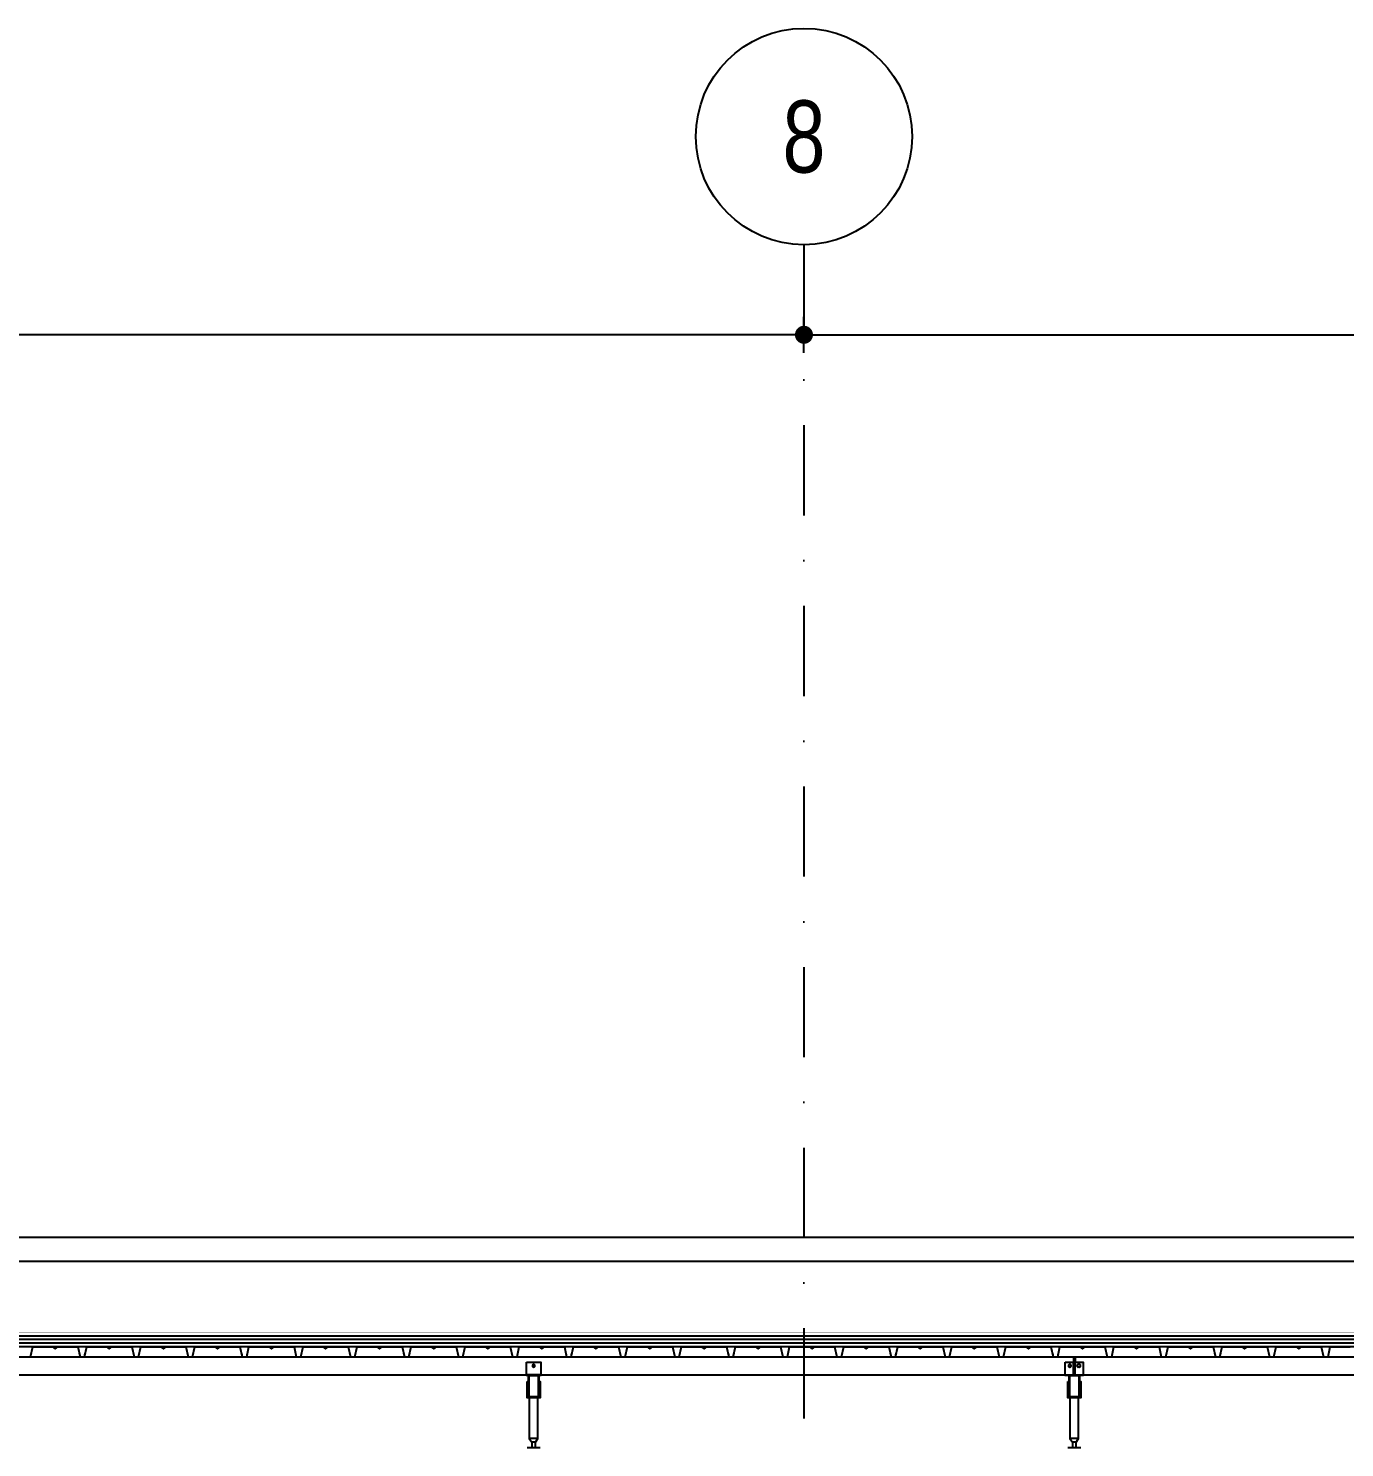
# Model space of a CAD drawing. Header units: centimetres. Extents: x 26569 to 160723, y -3143 to 14565.
# Drawn here: x 37411.6 to 37776.7, y 6345.9 to 6739.6 of the extents above; entities that cross this region are included whole.
import ezdxf
from ezdxf.enums import TextEntityAlignment as Align

# ---------------------------------------------------------------- set-up
doc = ezdxf.new("R2010")
doc.units = ezdxf.units.CM
doc.header["$LTSCALE"] = 100
doc.linetypes.add('DASHDOT2', pattern=[0.5, 0.25, -0.125, 0, -0.125])
doc.linetypes.add('HIDDEN', pattern=[9.525, 6.35, -3.175])
for name, color, linetype in [('A-ANNO-DIMS', 187, 'Continuous'), ('A-ANNO-GRID', 155, 'DASHDOT2'), ('A-ELEV-02', 253, 'Continuous'), ('A-ELEV-04', 250, 'Continuous'), ('A-WALL-INSL', 249, 'Continuous'), ('A-WALL-SNWPNL', 200, 'Continuous'), ('S-STEL', 3, 'Continuous')]:
    doc.layers.add(name, color=color, linetype=linetype)
doc.styles.add('Fields_100', font='act_simplex.shx', dxfattribs={"width": 0.8, "height": 20})
doc.linetypes.add('BATTING', pattern='A,0.00254,-2.54,[134,ltypeshp.shx,S=2.54,R=0,X=-2.54,Y=0],-5.08,[134,ltypeshp.shx,S=2.54,R=180,X=2.54,Y=0],-2.54', length=10.16254)
doc.dimstyles.new('FIELDS_100', dxfattribs={"dimscale": 0, "dimtxt": 20, "dimasz": 5, "dimexe": 5, "dimexo": 5, "dimgap": 5, "dimtad": 0, "dimdec": 0, "dimzin": 0, "dimdsep": 46, "dimtxsty": 'Fields_100', "dimblk": 'DOT', "dimcen": 0.09, "dimclrt": 50, "dimadec": 0, "dimazin": 0, "dimtfac": 1, "dimtdec": 0, "dimtix": 1, "dimtofl": 0, "dimtmove": 1, "dimatfit": 3, "dimfxl": 5, "dimfxlon": 1, "dimtolj": 1, "dimtzin": 0, "dimarcsym": 0})

# ---------------------------------------------------------------- blocks, each defined once
blk = doc.blocks.new('_Dot')
at = {"color": 0, "linetype": 'ByBlock', "lineweight": -2}
blk.add_line((-0.5, 0), (-1, 0), dxfattribs=at)
at = {"color": 0, "linetype": 'ByBlock', "const_width": 0.5}
blk.add_lwpolyline([(-0.25, 0, 1), (0.25, 0, 1)], format="xyb", close=True, dxfattribs=at)
blk = doc.blocks.new('*D695')
at = {"layer": 'A-ANNO-DIMS', "color": 0, "lineweight": -2, "transparency": 16777216}
for p, q in [((36726.73, 6649.56), (36726.73, 6659.56)), ((37626.73, 6649.56), (37626.73, 6659.56)), ((36731.73, 6654.56), (37145.07, 6654.56)), ((37621.73, 6654.56), (37208.4, 6654.56))]:
    blk.add_line(p, q, dxfattribs=at)
at = {"layer": 'DEFPOINTS', "color": 0, "transparency": 16777216}
for p in [(37626.73, 6654.56), (36726.73, 6232.06), (37626.73, 6232.06)]:
    blk.add_point(p, dxfattribs=at)
at = {"layer": 'A-ANNO-DIMS', "color": 0, "lineweight": -2, "transparency": 16777216, "xscale": 5, "yscale": 5, "zscale": 5, "rotation": 180}
blk.add_blockref('_Dot', (36726.73, 6654.56), dxfattribs=at)
at = {"layer": 'A-ANNO-DIMS', "color": 0, "lineweight": -2, "transparency": 16777216, "xscale": 5, "yscale": 5, "zscale": 5}
blk.add_blockref('_Dot', (37626.73, 6654.56), dxfattribs=at)
at = {"layer": 'A-ANNO-DIMS', "color": 50, "transparency": 16777216, "insert": (37176.73, 6654.56), "char_height": 20, "attachment_point": 5, "style": 'Fields_100'}
blk.add_mtext('\\A1;1800', dxfattribs=at)
blk = doc.blocks.new('*D696')
at = {"layer": 'A-ANNO-DIMS', "color": 0, "lineweight": -2, "transparency": 16777216}
for p, q in [((37626.73, 6649.56), (37626.73, 6659.56)), ((38526.73, 6649.56), (38526.73, 6659.56)), ((37631.73, 6654.56), (38045.07, 6654.56)), ((38521.73, 6654.56), (38108.4, 6654.56))]:
    blk.add_line(p, q, dxfattribs=at)
at = {"layer": 'DEFPOINTS', "color": 0, "transparency": 16777216}
for p in [(38526.73, 6654.56), (37626.73, 6232.06), (38526.73, 6232.06)]:
    blk.add_point(p, dxfattribs=at)
at = {"layer": 'A-ANNO-DIMS', "color": 0, "lineweight": -2, "transparency": 16777216, "xscale": 5, "yscale": 5, "zscale": 5, "rotation": 180}
blk.add_blockref('_Dot', (37626.73, 6654.56), dxfattribs=at)
at = {"layer": 'A-ANNO-DIMS', "color": 0, "lineweight": -2, "transparency": 16777216, "xscale": 5, "yscale": 5, "zscale": 5}
blk.add_blockref('_Dot', (38526.73, 6654.56), dxfattribs=at)
at = {"layer": 'A-ANNO-DIMS', "color": 50, "transparency": 16777216, "insert": (38076.73, 6654.56), "char_height": 20, "attachment_point": 5, "style": 'Fields_100'}
blk.add_mtext('\\A1;1800', dxfattribs=at)

msp = doc.modelspace()

# ---------------------------------------------------------------- linework, layer by layer
at = {"layer": 'A-ANNO-GRID'}
msp.add_lwpolyline([(37626.73, 6679.56), (37626.73, 5813.01)], dxfattribs=at)
at = {"layer": 'A-ANNO-GRID', "linetype": 'Continuous', "ltscale": 10}
msp.add_circle((37626.73, 6709.56), 30, dxfattribs=at)
at = {"layer": 'A-ELEV-02'}
for points in [[(36704.23, 6371.06), (41237.98, 6371.06)], [(37701.48, 6371.06), (37701.48, 6369.56)], [(37701.98, 6371.06), (37701.98, 6369.56)], [(36704.23, 6366.06), (41237.98, 6366.06)], [(37553.73, 6366.06), (37549.73, 6366.06)], [(37699.23, 6366.06), (37704.23, 6366.06)], [(37702.83, 6368.91), (37702.83, 6368.91), (37702.82, 6368.91), (37702.81, 6368.91), (37702.8, 6368.91), (37702.79, 6368.91), (37702.79, 6368.91), (37702.78, 6368.91), (37702.77, 6368.91), (37702.76, 6368.9), (37702.75, 6368.9), (37702.75, 6368.9), (37702.74, 6368.9), (37702.73, 6368.9), (37702.72, 6368.89), (37702.71, 6368.89), (37702.71, 6368.89), (37702.7, 6368.88), (37702.69, 6368.88), (37702.68, 6368.88), (37702.67, 6368.87), (37702.67, 6368.87), (37702.66, 6368.86), (37702.65, 6368.86), (37702.64, 6368.86), (37702.64, 6368.85), (37702.63, 6368.84), (37702.62, 6368.84), (37702.61, 6368.83), (37702.61, 6368.83), (37702.6, 6368.82), (37702.59, 6368.82), (37702.59, 6368.81), (37702.58, 6368.8), (37702.57, 6368.8), (37702.57, 6368.79), (37702.56, 6368.78), (37702.56, 6368.78), (37702.55, 6368.77), (37702.55, 6368.76), (37702.54, 6368.75), (37702.54, 6368.75), (37702.53, 6368.74), (37702.53, 6368.73), (37702.52, 6368.72), (37702.52, 6368.72), (37702.52, 6368.71), (37702.51, 6368.7), (37702.51, 6368.69), (37702.51, 6368.68), (37702.5, 6368.67), (37702.5, 6368.67), (37702.5, 6368.66), (37702.5, 6368.65), (37702.49, 6368.64), (37702.49, 6368.63), (37702.49, 6368.63), (37702.49, 6368.62), (37702.49, 6368.61), (37702.49, 6368.6), (37702.49, 6368.59), (37702.49, 6368.59), (37702.48, 6368.58), (37702.48, 6368.57), (37702.48, 6368.56), (37702.48, 6368.55), (37702.48, 6368.55), (37702.49, 6368.54), (37702.49, 6368.53), (37702.49, 6368.52), (37702.49, 6368.51), (37702.49, 6368.51), (37702.49, 6368.5), (37702.49, 6368.49), (37702.49, 6368.48), (37702.5, 6368.47), (37702.5, 6368.47), (37702.5, 6368.46), (37702.5, 6368.45), (37702.51, 6368.44), (37702.51, 6368.43), (37702.51, 6368.43), (37702.52, 6368.42), (37702.52, 6368.41), (37702.52, 6368.4), (37702.53, 6368.39), (37702.53, 6368.39), (37702.54, 6368.38), (37702.54, 6368.37), (37702.55, 6368.36), (37702.55, 6368.36), (37702.56, 6368.35), (37702.56, 6368.34), (37702.57, 6368.33), (37702.57, 6368.33), (37702.58, 6368.32), (37702.59, 6368.31), (37702.59, 6368.31), (37702.6, 6368.3), (37702.61, 6368.3), (37702.61, 6368.29), (37702.62, 6368.28), (37702.63, 6368.28), (37702.64, 6368.27), (37702.64, 6368.27), (37702.65, 6368.26), (37702.66, 6368.26), (37702.67, 6368.26), (37702.67, 6368.25), (37702.68, 6368.25), (37702.69, 6368.24), (37702.7, 6368.24), (37702.71, 6368.24), (37702.71, 6368.23), (37702.72, 6368.23), (37702.73, 6368.23), (37702.74, 6368.23), (37702.75, 6368.22), (37702.75, 6368.22), (37702.76, 6368.22), (37702.77, 6368.22), (37702.78, 6368.22), (37702.79, 6368.22), (37702.79, 6368.21), (37702.8, 6368.21), (37702.81, 6368.21), (37702.82, 6368.21), (37702.83, 6368.21), (37702.83, 6368.21)], [(37703.13, 6368.91), (37702.83, 6368.91)], [(37703.13, 6368.21), (37702.83, 6368.21)], [(37703.13, 6368.21), (37703.14, 6368.21), (37703.15, 6368.21), (37703.16, 6368.21), (37703.17, 6368.21), (37703.17, 6368.21), (37703.18, 6368.22), (37703.19, 6368.22), (37703.2, 6368.22), (37703.21, 6368.22), (37703.21, 6368.22), (37703.22, 6368.22), (37703.23, 6368.23), (37703.24, 6368.23), (37703.25, 6368.23), (37703.26, 6368.23), (37703.26, 6368.24), (37703.27, 6368.24), (37703.28, 6368.24), (37703.29, 6368.25), (37703.3, 6368.25), (37703.3, 6368.26), (37703.31, 6368.26), (37703.32, 6368.26), (37703.33, 6368.27), (37703.33, 6368.27), (37703.34, 6368.28), (37703.35, 6368.28), (37703.35, 6368.29), (37703.36, 6368.3), (37703.37, 6368.3), (37703.38, 6368.31), (37703.38, 6368.31), (37703.39, 6368.32), (37703.39, 6368.33), (37703.4, 6368.33), (37703.41, 6368.34), (37703.41, 6368.35), (37703.42, 6368.36), (37703.42, 6368.36), (37703.43, 6368.37), (37703.43, 6368.38), (37703.44, 6368.39), (37703.44, 6368.39), (37703.45, 6368.4), (37703.45, 6368.41), (37703.45, 6368.42), (37703.46, 6368.43), (37703.46, 6368.43), (37703.46, 6368.44), (37703.47, 6368.45), (37703.47, 6368.46), (37703.47, 6368.47), (37703.47, 6368.47), (37703.48, 6368.48), (37703.48, 6368.49), (37703.48, 6368.5), (37703.48, 6368.51), (37703.48, 6368.51), (37703.48, 6368.52), (37703.48, 6368.53), (37703.48, 6368.54), (37703.48, 6368.55), (37703.48, 6368.55), (37703.48, 6368.56), (37703.48, 6368.57), (37703.48, 6368.58), (37703.48, 6368.59), (37703.48, 6368.59), (37703.48, 6368.6), (37703.48, 6368.61), (37703.48, 6368.62), (37703.48, 6368.63), (37703.48, 6368.63), (37703.48, 6368.64), (37703.47, 6368.65), (37703.47, 6368.66), (37703.47, 6368.67), (37703.47, 6368.67), (37703.46, 6368.68), (37703.46, 6368.69), (37703.46, 6368.7), (37703.45, 6368.71), (37703.45, 6368.72), (37703.45, 6368.72), (37703.44, 6368.73), (37703.44, 6368.74), (37703.43, 6368.75), (37703.43, 6368.75), (37703.42, 6368.76), (37703.42, 6368.77), (37703.41, 6368.78), (37703.41, 6368.78), (37703.4, 6368.79), (37703.39, 6368.8), (37703.39, 6368.8), (37703.38, 6368.81), (37703.38, 6368.82), (37703.37, 6368.82), (37703.36, 6368.83), (37703.35, 6368.83), (37703.35, 6368.84), (37703.34, 6368.84), (37703.33, 6368.85), (37703.33, 6368.86), (37703.32, 6368.86), (37703.31, 6368.86), (37703.3, 6368.87), (37703.3, 6368.87), (37703.29, 6368.88), (37703.28, 6368.88), (37703.27, 6368.88), (37703.26, 6368.89), (37703.26, 6368.89), (37703.25, 6368.89), (37703.24, 6368.9), (37703.23, 6368.9), (37703.22, 6368.9), (37703.21, 6368.9), (37703.21, 6368.9), (37703.2, 6368.91), (37703.19, 6368.91), (37703.18, 6368.91), (37703.17, 6368.91), (37703.17, 6368.91), (37703.16, 6368.91), (37703.15, 6368.91), (37703.14, 6368.91), (37703.13, 6368.91)], [(37549.93, 6363.26), (37550.18, 6363.26)], [(37549.93, 6362.56), (37550.18, 6362.56)], [(37553.28, 6363.26), (37553.53, 6363.26)], [(37553.28, 6362.56), (37553.53, 6362.56)], [(37699.93, 6363.26), (37700.18, 6363.26)], [(37699.93, 6362.56), (37700.18, 6362.56)], [(37703.28, 6363.26), (37703.53, 6363.26)], [(37703.28, 6362.56), (37703.53, 6362.56)], [(37550.53, 6359.66), (37550.53, 6348.36), (37551.23, 6347.36), (37551.23, 6345.86)], [(37552.23, 6345.86), (37552.23, 6347.36), (37552.94, 6348.36), (37552.94, 6359.66)], [(37700.53, 6359.66), (37700.53, 6348.36), (37701.23, 6347.36), (37701.23, 6345.86)], [(37702.23, 6345.86), (37702.23, 6347.36), (37702.94, 6348.36), (37702.94, 6359.66)], [(37552.94, 6348.36), (37550.53, 6348.36)], [(37552.23, 6347.36), (37551.23, 6347.36)], [(37702.94, 6348.36), (37700.53, 6348.36)], [(37702.23, 6347.36), (37701.23, 6347.36)], [(37549.93, 6345.86), (37553.53, 6345.86)], [(37699.93, 6345.86), (37703.53, 6345.86)]]:
    msp.add_lwpolyline(points, dxfattribs=at)
for points in [[(37549.73, 6369.56), (37553.73, 6369.56), (37553.73, 6365.91), (37549.73, 6365.91)], [(37552.08, 6368.56), (37552.08, 6368.57), (37552.08, 6368.58), (37552.08, 6368.59), (37552.08, 6368.59), (37552.08, 6368.6), (37552.08, 6368.61), (37552.08, 6368.62), (37552.08, 6368.63), (37552.08, 6368.63), (37552.08, 6368.64), (37552.07, 6368.65), (37552.07, 6368.66), (37552.07, 6368.67), (37552.07, 6368.67), (37552.06, 6368.68), (37552.06, 6368.69), (37552.06, 6368.7), (37552.05, 6368.71), (37552.05, 6368.72), (37552.05, 6368.72), (37552.04, 6368.73), (37552.04, 6368.74), (37552.03, 6368.75), (37552.03, 6368.75), (37552.02, 6368.76), (37552.02, 6368.77), (37552.01, 6368.78), (37552.01, 6368.78), (37552, 6368.79), (37551.99, 6368.8), (37551.99, 6368.8), (37551.98, 6368.81), (37551.98, 6368.82), (37551.97, 6368.82), (37551.96, 6368.83), (37551.95, 6368.83), (37551.95, 6368.84), (37551.94, 6368.84), (37551.93, 6368.85), (37551.93, 6368.86), (37551.92, 6368.86), (37551.91, 6368.86), (37551.9, 6368.87), (37551.9, 6368.87), (37551.89, 6368.88), (37551.88, 6368.88), (37551.87, 6368.88), (37551.86, 6368.89), (37551.86, 6368.89), (37551.85, 6368.89), (37551.84, 6368.9), (37551.83, 6368.9), (37551.82, 6368.9), (37551.81, 6368.9), (37551.81, 6368.9), (37551.8, 6368.91), (37551.79, 6368.91), (37551.78, 6368.91), (37551.77, 6368.91), (37551.77, 6368.91), (37551.76, 6368.91), (37551.75, 6368.91), (37551.74, 6368.91), (37551.73, 6368.91), (37551.73, 6368.91), (37551.72, 6368.91), (37551.71, 6368.91), (37551.7, 6368.91), (37551.69, 6368.91), (37551.69, 6368.91), (37551.68, 6368.91), (37551.67, 6368.91), (37551.66, 6368.9), (37551.65, 6368.9), (37551.65, 6368.9), (37551.64, 6368.9), (37551.63, 6368.9), (37551.62, 6368.89), (37551.61, 6368.89), (37551.61, 6368.89), (37551.6, 6368.88), (37551.59, 6368.88), (37551.58, 6368.88), (37551.57, 6368.87), (37551.57, 6368.87), (37551.56, 6368.86), (37551.55, 6368.86), (37551.54, 6368.86), (37551.54, 6368.85), (37551.53, 6368.84), (37551.52, 6368.84), (37551.51, 6368.83), (37551.51, 6368.83), (37551.5, 6368.82), (37551.49, 6368.82), (37551.49, 6368.81), (37551.48, 6368.8), (37551.47, 6368.8), (37551.47, 6368.79), (37551.46, 6368.78), (37551.46, 6368.78), (37551.45, 6368.77), (37551.45, 6368.76), (37551.44, 6368.75), (37551.44, 6368.75), (37551.43, 6368.74), (37551.43, 6368.73), (37551.42, 6368.72), (37551.42, 6368.72), (37551.42, 6368.71), (37551.41, 6368.7), (37551.41, 6368.69), (37551.41, 6368.68), (37551.4, 6368.67), (37551.4, 6368.67), (37551.4, 6368.66), (37551.4, 6368.65), (37551.39, 6368.64), (37551.39, 6368.63), (37551.39, 6368.63), (37551.39, 6368.62), (37551.39, 6368.61), (37551.39, 6368.6), (37551.39, 6368.59), (37551.39, 6368.59), (37551.38, 6368.58), (37551.38, 6368.57), (37551.38, 6368.56), (37551.38, 6368.55), (37551.38, 6368.55), (37551.39, 6368.54), (37551.39, 6368.53), (37551.39, 6368.52), (37551.39, 6368.51), (37551.39, 6368.51), (37551.39, 6368.5), (37551.39, 6368.49), (37551.39, 6368.48), (37551.4, 6368.47), (37551.4, 6368.47), (37551.4, 6368.46), (37551.4, 6368.45), (37551.41, 6368.44), (37551.41, 6368.43), (37551.41, 6368.43), (37551.42, 6368.42), (37551.42, 6368.41), (37551.42, 6368.4), (37551.43, 6368.39), (37551.43, 6368.39), (37551.44, 6368.38), (37551.44, 6368.37), (37551.45, 6368.36), (37551.45, 6368.36), (37551.46, 6368.35), (37551.46, 6368.34), (37551.47, 6368.33), (37551.47, 6368.33), (37551.48, 6368.32), (37551.49, 6368.31), (37551.49, 6368.31), (37551.5, 6368.3), (37551.51, 6368.3), (37551.51, 6368.29), (37551.52, 6368.28), (37551.53, 6368.28), (37551.54, 6368.27), (37551.54, 6368.27), (37551.55, 6368.26), (37551.56, 6368.26), (37551.57, 6368.26), (37551.57, 6368.25), (37551.58, 6368.25), (37551.59, 6368.24), (37551.6, 6368.24), (37551.61, 6368.24), (37551.61, 6368.23), (37551.62, 6368.23), (37551.63, 6368.23), (37551.64, 6368.23), (37551.65, 6368.22), (37551.65, 6368.22), (37551.66, 6368.22), (37551.67, 6368.22), (37551.68, 6368.22), (37551.69, 6368.22), (37551.69, 6368.21), (37551.7, 6368.21), (37551.71, 6368.21), (37551.72, 6368.21), (37551.73, 6368.21), (37551.73, 6368.21), (37551.74, 6368.21), (37551.75, 6368.21), (37551.76, 6368.21), (37551.77, 6368.21), (37551.77, 6368.21), (37551.78, 6368.22), (37551.79, 6368.22), (37551.8, 6368.22), (37551.81, 6368.22), (37551.81, 6368.22), (37551.82, 6368.22), (37551.83, 6368.23), (37551.84, 6368.23), (37551.85, 6368.23), (37551.86, 6368.23), (37551.86, 6368.24), (37551.87, 6368.24), (37551.88, 6368.24), (37551.89, 6368.25), (37551.9, 6368.25), (37551.9, 6368.26), (37551.91, 6368.26), (37551.92, 6368.26), (37551.93, 6368.27), (37551.93, 6368.27), (37551.94, 6368.28), (37551.95, 6368.28), (37551.95, 6368.29), (37551.96, 6368.3), (37551.97, 6368.3), (37551.98, 6368.31), (37551.98, 6368.31), (37551.99, 6368.32), (37551.99, 6368.33), (37552, 6368.33), (37552.01, 6368.34), (37552.01, 6368.35), (37552.02, 6368.36), (37552.02, 6368.36), (37552.03, 6368.37), (37552.03, 6368.38), (37552.04, 6368.39), (37552.04, 6368.39), (37552.05, 6368.4), (37552.05, 6368.41), (37552.05, 6368.42), (37552.06, 6368.43), (37552.06, 6368.43), (37552.06, 6368.44), (37552.07, 6368.45), (37552.07, 6368.46), (37552.07, 6368.47), (37552.07, 6368.47), (37552.08, 6368.48), (37552.08, 6368.49), (37552.08, 6368.5), (37552.08, 6368.51), (37552.08, 6368.51), (37552.08, 6368.52), (37552.08, 6368.53), (37552.08, 6368.54), (37552.08, 6368.55), (37552.08, 6368.55)], [(37699.23, 6369.56), (37704.23, 6369.56), (37704.23, 6365.91), (37699.23, 6365.91)], [(37700.83, 6368.56), (37700.83, 6368.57), (37700.83, 6368.58), (37700.83, 6368.59), (37700.83, 6368.59), (37700.83, 6368.6), (37700.83, 6368.61), (37700.83, 6368.62), (37700.83, 6368.63), (37700.83, 6368.63), (37700.83, 6368.64), (37700.82, 6368.65), (37700.82, 6368.66), (37700.82, 6368.67), (37700.82, 6368.67), (37700.81, 6368.68), (37700.81, 6368.69), (37700.81, 6368.7), (37700.8, 6368.71), (37700.8, 6368.72), (37700.8, 6368.72), (37700.79, 6368.73), (37700.79, 6368.74), (37700.78, 6368.75), (37700.78, 6368.75), (37700.77, 6368.76), (37700.77, 6368.77), (37700.76, 6368.78), (37700.76, 6368.78), (37700.75, 6368.79), (37700.74, 6368.8), (37700.74, 6368.8), (37700.73, 6368.81), (37700.73, 6368.82), (37700.72, 6368.82), (37700.71, 6368.83), (37700.7, 6368.83), (37700.7, 6368.84), (37700.69, 6368.84), (37700.68, 6368.85), (37700.68, 6368.86), (37700.67, 6368.86), (37700.66, 6368.86), (37700.65, 6368.87), (37700.65, 6368.87), (37700.64, 6368.88), (37700.63, 6368.88), (37700.62, 6368.88), (37700.61, 6368.89), (37700.61, 6368.89), (37700.6, 6368.89), (37700.59, 6368.9), (37700.58, 6368.9), (37700.57, 6368.9), (37700.56, 6368.9), (37700.56, 6368.9), (37700.55, 6368.91), (37700.54, 6368.91), (37700.53, 6368.91), (37700.52, 6368.91), (37700.52, 6368.91), (37700.51, 6368.91), (37700.5, 6368.91), (37700.49, 6368.91), (37700.48, 6368.91), (37700.48, 6368.91), (37700.47, 6368.91), (37700.46, 6368.91), (37700.45, 6368.91), (37700.44, 6368.91), (37700.44, 6368.91), (37700.43, 6368.91), (37700.42, 6368.91), (37700.41, 6368.9), (37700.4, 6368.9), (37700.4, 6368.9), (37700.39, 6368.9), (37700.38, 6368.9), (37700.37, 6368.89), (37700.36, 6368.89), (37700.36, 6368.89), (37700.35, 6368.88), (37700.34, 6368.88), (37700.33, 6368.88), (37700.32, 6368.87), (37700.32, 6368.87), (37700.31, 6368.86), (37700.3, 6368.86), (37700.29, 6368.86), (37700.29, 6368.85), (37700.28, 6368.84), (37700.27, 6368.84), (37700.26, 6368.83), (37700.26, 6368.83), (37700.25, 6368.82), (37700.24, 6368.82), (37700.24, 6368.81), (37700.23, 6368.8), (37700.22, 6368.8), (37700.22, 6368.79), (37700.21, 6368.78), (37700.21, 6368.78), (37700.2, 6368.77), (37700.2, 6368.76), (37700.19, 6368.75), (37700.19, 6368.75), (37700.18, 6368.74), (37700.18, 6368.73), (37700.17, 6368.72), (37700.17, 6368.72), (37700.17, 6368.71), (37700.16, 6368.7), (37700.16, 6368.69), (37700.16, 6368.68), (37700.15, 6368.67), (37700.15, 6368.67), (37700.15, 6368.66), (37700.15, 6368.65), (37700.14, 6368.64), (37700.14, 6368.63), (37700.14, 6368.63), (37700.14, 6368.62), (37700.14, 6368.61), (37700.14, 6368.6), (37700.14, 6368.59), (37700.14, 6368.59), (37700.13, 6368.58), (37700.13, 6368.57), (37700.13, 6368.56), (37700.13, 6368.55), (37700.13, 6368.55), (37700.14, 6368.54), (37700.14, 6368.53), (37700.14, 6368.52), (37700.14, 6368.51), (37700.14, 6368.51), (37700.14, 6368.5), (37700.14, 6368.49), (37700.14, 6368.48), (37700.15, 6368.47), (37700.15, 6368.47), (37700.15, 6368.46), (37700.15, 6368.45), (37700.16, 6368.44), (37700.16, 6368.43), (37700.16, 6368.43), (37700.17, 6368.42), (37700.17, 6368.41), (37700.17, 6368.4), (37700.18, 6368.39), (37700.18, 6368.39), (37700.19, 6368.38), (37700.19, 6368.37), (37700.2, 6368.36), (37700.2, 6368.36), (37700.21, 6368.35), (37700.21, 6368.34), (37700.22, 6368.33), (37700.22, 6368.33), (37700.23, 6368.32), (37700.24, 6368.31), (37700.24, 6368.31), (37700.25, 6368.3), (37700.26, 6368.3), (37700.26, 6368.29), (37700.27, 6368.28), (37700.28, 6368.28), (37700.29, 6368.27), (37700.29, 6368.27), (37700.3, 6368.26), (37700.31, 6368.26), (37700.32, 6368.26), (37700.32, 6368.25), (37700.33, 6368.25), (37700.34, 6368.24), (37700.35, 6368.24), (37700.36, 6368.24), (37700.36, 6368.23), (37700.37, 6368.23), (37700.38, 6368.23), (37700.39, 6368.23), (37700.4, 6368.22), (37700.4, 6368.22), (37700.41, 6368.22), (37700.42, 6368.22), (37700.43, 6368.22), (37700.44, 6368.22), (37700.44, 6368.21), (37700.45, 6368.21), (37700.46, 6368.21), (37700.47, 6368.21), (37700.48, 6368.21), (37700.48, 6368.21), (37700.49, 6368.21), (37700.5, 6368.21), (37700.51, 6368.21), (37700.52, 6368.21), (37700.52, 6368.21), (37700.53, 6368.22), (37700.54, 6368.22), (37700.55, 6368.22), (37700.56, 6368.22), (37700.56, 6368.22), (37700.57, 6368.22), (37700.58, 6368.23), (37700.59, 6368.23), (37700.6, 6368.23), (37700.61, 6368.23), (37700.61, 6368.24), (37700.62, 6368.24), (37700.63, 6368.24), (37700.64, 6368.25), (37700.65, 6368.25), (37700.65, 6368.26), (37700.66, 6368.26), (37700.67, 6368.26), (37700.68, 6368.27), (37700.68, 6368.27), (37700.69, 6368.28), (37700.7, 6368.28), (37700.7, 6368.29), (37700.71, 6368.3), (37700.72, 6368.3), (37700.73, 6368.31), (37700.73, 6368.31), (37700.74, 6368.32), (37700.74, 6368.33), (37700.75, 6368.33), (37700.76, 6368.34), (37700.76, 6368.35), (37700.77, 6368.36), (37700.77, 6368.36), (37700.78, 6368.37), (37700.78, 6368.38), (37700.79, 6368.39), (37700.79, 6368.39), (37700.8, 6368.4), (37700.8, 6368.41), (37700.8, 6368.42), (37700.81, 6368.43), (37700.81, 6368.43), (37700.81, 6368.44), (37700.82, 6368.45), (37700.82, 6368.46), (37700.82, 6368.47), (37700.82, 6368.47), (37700.83, 6368.48), (37700.83, 6368.49), (37700.83, 6368.5), (37700.83, 6368.51), (37700.83, 6368.51), (37700.83, 6368.52), (37700.83, 6368.53), (37700.83, 6368.54), (37700.83, 6368.55), (37700.83, 6368.55)], [(37549.93, 6364.16), (37550.18, 6364.16), (37550.18, 6359.91), (37553.28, 6359.91), (37553.28, 6364.16), (37553.53, 6364.16), (37553.53, 6359.66), (37549.93, 6359.66)], [(37699.93, 6364.16), (37700.18, 6364.16), (37700.18, 6359.91), (37703.28, 6359.91), (37703.28, 6364.16), (37703.53, 6364.16), (37703.53, 6359.66), (37699.93, 6359.66)]]:
    msp.add_lwpolyline(points, close=True, dxfattribs=at)
at = {"layer": 'A-ELEV-02', "linetype": 'HIDDEN', "ltscale": 0.1}
for points in [[(37701.48, 6366.06), (37701.48, 6369.56)], [(37701.98, 6366.06), (37701.98, 6369.56)]]:
    msp.add_lwpolyline(points, dxfattribs=at)
at = {"layer": 'A-ELEV-04'}
for p, q in [((41257.01, 6404.13), (31299.11, 6404.13)), ((32208.53, 6397.57), (41237.71, 6397.57))]:
    msp.add_line(p, q, dxfattribs=at)
at = {"layer": 'A-WALL-INSL', "ltscale": 0.002, "const_width": 0.1}
msp.add_lwpolyline([(41241.73, 6377.81), (32205.48, 6377.81)], dxfattribs=at)
at = {"layer": 'A-WALL-INSL', "linetype": 'BATTING', "ltscale": 0.002}
for points in [[(41241.73, 6376.81), (32205.48, 6376.81)], [(41241.73, 6374.81), (32205.48, 6374.81)]]:
    msp.add_lwpolyline(points, dxfattribs=at)
at = {"layer": 'A-WALL-INSL', "ltscale": 0.002}
for points in [[(41241.73, 6375.81), (32205.48, 6375.81)], [(41241.73, 6373.81), (32205.48, 6373.81)]]:
    msp.add_lwpolyline(points, dxfattribs=at)
at = {"layer": 'A-WALL-SNWPNL', "ltscale": 100}
for points in [[(37410.88, 6371.06), (37412.13, 6371.06), (37412.75, 6373.81), (37418.25, 6373.81), (37419, 6373.31), (37419.75, 6373.81), (37425.25, 6373.81), (37425.88, 6371.06), (37427.13, 6371.06), (37427.35, 6372.04)], [(37425.66, 6372.04), (37425.88, 6371.06), (37427.13, 6371.06), (37427.75, 6373.81), (37433.25, 6373.81), (37434, 6373.31), (37434.75, 6373.81), (37440.25, 6373.81), (37440.88, 6371.06), (37442.13, 6371.06), (37442.75, 6373.81), (37448.25, 6373.81), (37449, 6373.31), (37449.75, 6373.81), (37455.25, 6373.81), (37455.88, 6371.06), (37457.13, 6371.06), (37457.75, 6373.81), (37463.25, 6373.81), (37464, 6373.31), (37464.75, 6373.81), (37470.25, 6373.81), (37470.88, 6371.06), (37472.13, 6371.06), (37472.35, 6372.04)], [(37470.66, 6372.04), (37470.88, 6371.06), (37472.13, 6371.06), (37472.75, 6373.81), (37478.25, 6373.81), (37479, 6373.31), (37479.75, 6373.81), (37485.25, 6373.81), (37485.88, 6371.06), (37487.13, 6371.06), (37487.75, 6373.81), (37493.25, 6373.81), (37494, 6373.31), (37494.75, 6373.81), (37500.25, 6373.81), (37500.88, 6371.06), (37502.13, 6371.06), (37502.75, 6373.81), (37508.25, 6373.81), (37509, 6373.31), (37509.75, 6373.81), (37515.25, 6373.81), (37515.88, 6371.06), (37517.13, 6371.06), (37517.35, 6372.04)], [(37515.66, 6372.04), (37515.88, 6371.06), (37517.13, 6371.06), (37517.75, 6373.81), (37523.25, 6373.81), (37524, 6373.31), (37524.75, 6373.81), (37530.25, 6373.81), (37530.88, 6371.06), (37532.13, 6371.06), (37532.75, 6373.81), (37538.25, 6373.81), (37539, 6373.31), (37539.75, 6373.81), (37545.25, 6373.81), (37545.88, 6371.06), (37547.13, 6371.06), (37547.75, 6373.81), (37553.25, 6373.81), (37554, 6373.31), (37554.75, 6373.81), (37560.25, 6373.81), (37560.88, 6371.06), (37562.13, 6371.06), (37562.35, 6372.04)], [(37560.66, 6372.04), (37560.88, 6371.06), (37562.13, 6371.06), (37562.75, 6373.81), (37568.25, 6373.81), (37569, 6373.31), (37569.75, 6373.81), (37575.25, 6373.81), (37575.88, 6371.06), (37577.13, 6371.06), (37577.75, 6373.81), (37583.25, 6373.81), (37584, 6373.31), (37584.75, 6373.81), (37590.25, 6373.81), (37590.88, 6371.06), (37592.13, 6371.06), (37592.75, 6373.81), (37598.25, 6373.81), (37599, 6373.31), (37599.75, 6373.81), (37605.25, 6373.81), (37605.88, 6371.06), (37607.13, 6371.06), (37607.35, 6372.04)], [(37605.66, 6372.04), (37605.88, 6371.06), (37607.13, 6371.06), (37607.75, 6373.81), (37613.25, 6373.81), (37614, 6373.31), (37614.75, 6373.81), (37620.25, 6373.81), (37620.88, 6371.06), (37622.13, 6371.06), (37622.75, 6373.81), (37628.25, 6373.81), (37629, 6373.31), (37629.75, 6373.81), (37635.25, 6373.81), (37635.88, 6371.06), (37637.13, 6371.06), (37637.75, 6373.81), (37643.25, 6373.81), (37644, 6373.31), (37644.75, 6373.81), (37650.25, 6373.81), (37650.88, 6371.06), (37652.13, 6371.06), (37652.35, 6372.04)], [(37650.66, 6372.04), (37650.88, 6371.06), (37652.13, 6371.06), (37652.75, 6373.81), (37658.25, 6373.81), (37659, 6373.31), (37659.75, 6373.81), (37665.25, 6373.81), (37665.88, 6371.06), (37667.13, 6371.06), (37667.75, 6373.81), (37673.25, 6373.81), (37674, 6373.31), (37674.75, 6373.81), (37680.25, 6373.81), (37680.88, 6371.06), (37682.13, 6371.06), (37682.75, 6373.81), (37688.25, 6373.81), (37689, 6373.31), (37689.75, 6373.81), (37695.25, 6373.81), (37695.88, 6371.06), (37697.13, 6371.06), (37697.35, 6372.04)], [(37695.66, 6372.04), (37695.88, 6371.06), (37697.13, 6371.06), (37697.75, 6373.81), (37703.25, 6373.81), (37704, 6373.31), (37704.75, 6373.81), (37710.25, 6373.81), (37710.88, 6371.06), (37712.13, 6371.06), (37712.75, 6373.81), (37718.25, 6373.81), (37719, 6373.31), (37719.75, 6373.81), (37725.25, 6373.81), (37725.88, 6371.06), (37727.13, 6371.06), (37727.75, 6373.81), (37733.25, 6373.81), (37734, 6373.31), (37734.75, 6373.81), (37740.25, 6373.81), (37740.88, 6371.06), (37742.13, 6371.06), (37742.35, 6372.04)], [(37740.66, 6372.04), (37740.88, 6371.06), (37742.13, 6371.06), (37742.75, 6373.81), (37748.25, 6373.81), (37749, 6373.31), (37749.75, 6373.81), (37755.25, 6373.81), (37755.88, 6371.06), (37757.13, 6371.06), (37757.75, 6373.81), (37763.25, 6373.81), (37764, 6373.31), (37764.75, 6373.81), (37770.25, 6373.81), (37770.88, 6371.06), (37772.13, 6371.06), (37772.75, 6373.81), (37778.25, 6373.81)]]:
    msp.add_lwpolyline(points, dxfattribs=at)
at = {"layer": 'S-STEL'}
for points in [[(37553.23, 6359.91), (37553.23, 6365.91), (37550.23, 6365.91), (37550.23, 6359.91)], [(37703.23, 6359.91), (37703.23, 6365.91), (37700.23, 6365.91), (37700.23, 6359.91)]]:
    msp.add_lwpolyline(points, dxfattribs=at)
for points in [[(37553.08, 6365.76), (37550.38, 6365.76), (37550.38, 6360.06), (37553.08, 6360.06)], [(37703.08, 6365.76), (37700.38, 6365.76), (37700.38, 6360.06), (37703.08, 6360.06)]]:
    msp.add_lwpolyline(points, close=True, dxfattribs=at)

# ---------------------------------------------------------------- texts
at = {"layer": 'A-ANNO-GRID', "color": 50, "style": 'Fields_100', "width": 0.8}
msp.add_text('8', height=20, rotation=359.9267, dxfattribs=at).set_placement((37626.73, 6709.56), align=Align.MIDDLE_CENTER)

# ---------------------------------------------------------------- dimensions: what is measured, and where the dimension line sits
at = {"layer": 'A-ANNO-DIMS'}
for base, p1, p2, picture, middle in [((37626.73, 6654.56), (36726.73, 6232.06), (37626.73, 6232.06), '*D695', (37176.73, 6654.56)), ((38526.73, 6654.56), (37626.73, 6232.06), (38526.73, 6232.06), '*D696', (38076.73, 6654.56))]:
    dim = msp.add_linear_dim(base=base, p1=p1, p2=p2, dimstyle='FIELDS_100', override={"dimscale": 1, "dimlfac": 2}, dxfattribs=at)
    dim.commit()
    dim.dimension.update_dxf_attribs({"geometry": picture, "text_midpoint": middle})

doc.saveas('drawing.dxf')
